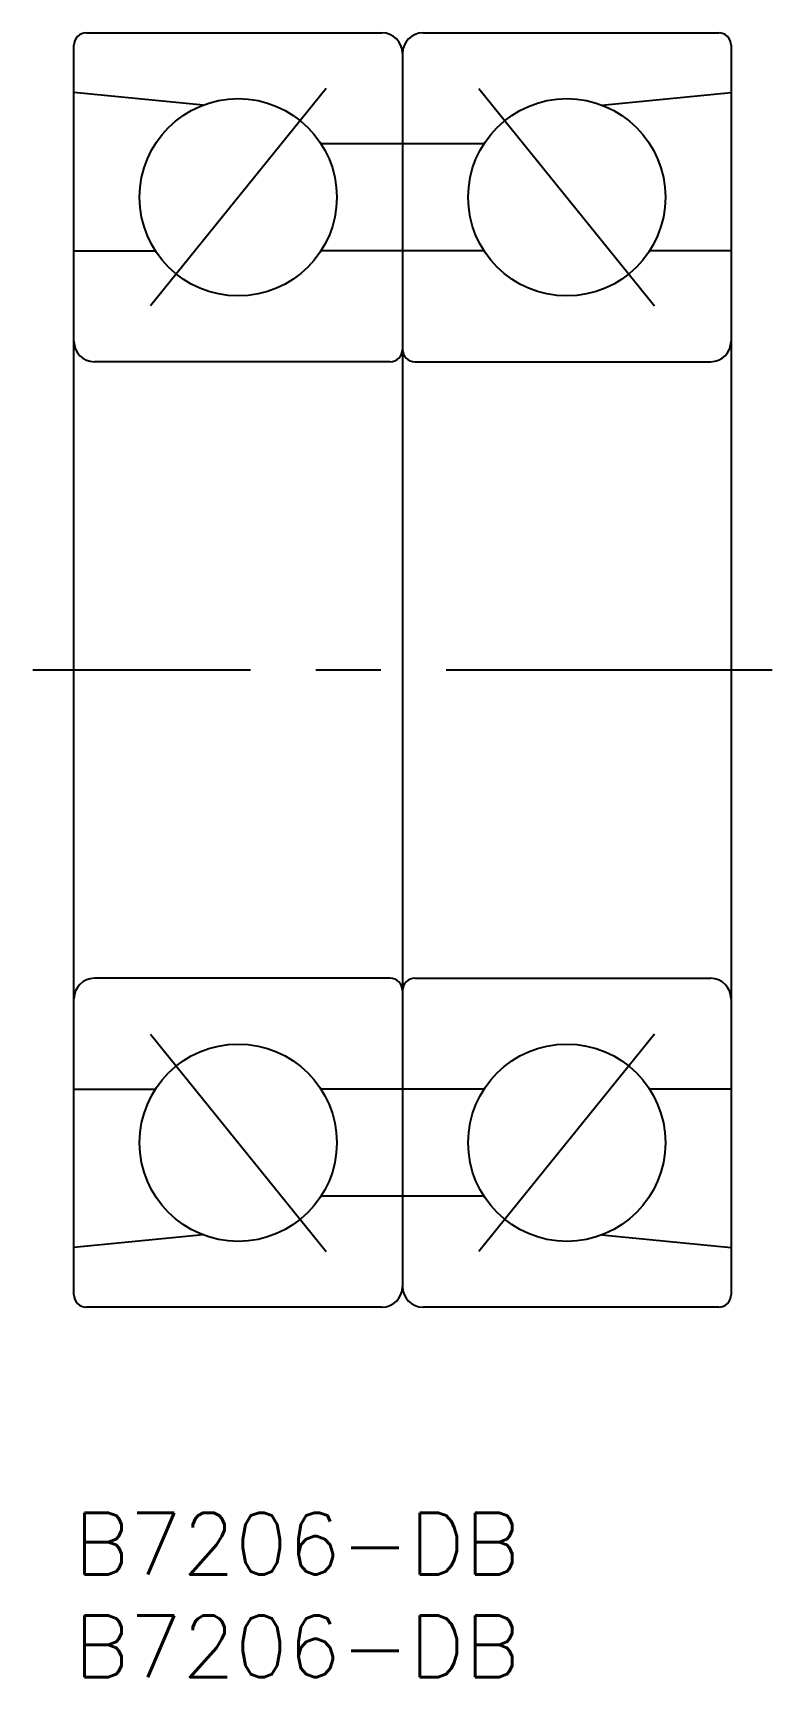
# Model space of a CAD drawing. Extents: x -2 to 34, y -8 to 72.
import ezdxf

# ---------------------------------------------------------------- set-up
doc = ezdxf.new("R2010")
doc.units = 0
doc.header["$LTSCALE"] = 0.5
doc.linetypes.add('CENTER', pattern=[50.8, 31.75, -6.35, 6.35, -6.35])
for name, color, linetype in [('MSM_CENTER', 1, 'CENTER'), ('MSM_CONTINUOUS', 7, 'CONTINUOUS'), ('MSM_PART_NUMBER', 7, 'CONTINUOUS')]:
    doc.layers.add(name, color=color, linetype=linetype)
doc.styles.get("Standard").update_dxf_attribs({"font": 'txt.shx', "height": 3, "bigfont": 'bigfont.shx'})

# ---------------------------------------------------------------- blocks, each defined once
blk = doc.blocks.new('*U2')
at = {"layer": 'MSM_PART_NUMBER'}
blk.add_text('B7206-DB', height=3, dxfattribs=at).set_placement((0, -3))
blk = doc.blocks.new('*U3')
at = {"layer": 'MSM_PART_NUMBER'}
blk.add_text('B7206-DB', height=3, dxfattribs=at).set_placement((0, -8))

msp = doc.modelspace()

# ---------------------------------------------------------------- linework, layer by layer
at = {"layer": 'MSM_CENTER'}
for p, q in [((12.276, 69.287), (3.724, 58.713)), ((19.724, 69.287), (28.276, 58.713)), ((34, 41), (-2, 41)), ((3.724, 23.287), (12.276, 12.713)), ((28.276, 23.287), (19.724, 12.713))]:
    msp.add_line(p, q, dxfattribs=at)
at = {"layer": 'MSM_CONTINUOUS'}
for p, q in [((0.6, 72), (15, 72)), ((17, 72), (31.4, 72)), ((0, 10.6), (0, 71.4)), ((32, 71.4), (32, 10.6)), ((16, 71), (16, 11)), ((6.293, 68.486), (0, 69.1)), ((25.707, 68.486), (32, 69.1)), ((19.965, 66.6), (12.035, 66.6)), ((0, 61.4), (3.965, 61.4)), ((19.965, 61.4), (12.035, 61.4)), ((32, 61.4), (28.035, 61.4)), ((15.4, 56), (1, 56)), ((16.6, 56), (31, 56)), ((15.4, 26), (1, 26)), ((16.6, 26), (31, 26)), ((0, 20.6), (3.965, 20.6)), ((19.965, 20.6), (12.035, 20.6)), ((32, 20.6), (28.035, 20.6)), ((19.965, 15.4), (12.035, 15.4)), ((6.293, 13.514), (0, 12.9)), ((25.707, 13.514), (32, 12.9)), ((15, 10), (0.6, 10)), ((31.4, 10), (17, 10))]:
    msp.add_line(p, q, dxfattribs=at)
for centre in [(8, 64), (24, 64), (8, 18), (24, 18)]:
    msp.add_circle(centre, 4.8, dxfattribs=at)
for centre, radius, start, end in [((15, 71), 1, 0, 90), ((17, 71), 1, 90, 180), ((0.6, 71.4), 0.6, 90, 180), ((31.4, 71.4), 0.6, 0, 90), ((1, 57), 1, 180, 270), ((31, 57), 1, 270, 0), ((15.4, 56.6), 0.6, 270, 0), ((16.6, 56.6), 0.6, 180, 270), ((1, 25), 1, 90, 180), ((15.4, 25.4), 0.6, 0, 90), ((16.6, 25.4), 0.6, 90, 180), ((31, 25), 1, 0, 90), ((0.6, 10.6), 0.6, 180, 270), ((15, 11), 1, 270, 0), ((17, 11), 1, 180, 270), ((31.4, 10.6), 0.6, 270, 0)]:
    msp.add_arc(centre, radius, start, end, dxfattribs=at)

# ---------------------------------------------------------------- block references
for name in ['*U2', '*U3']:
    msp.add_blockref(name, (0, 0), dxfattribs=at)

doc.saveas('drawing.dxf')
